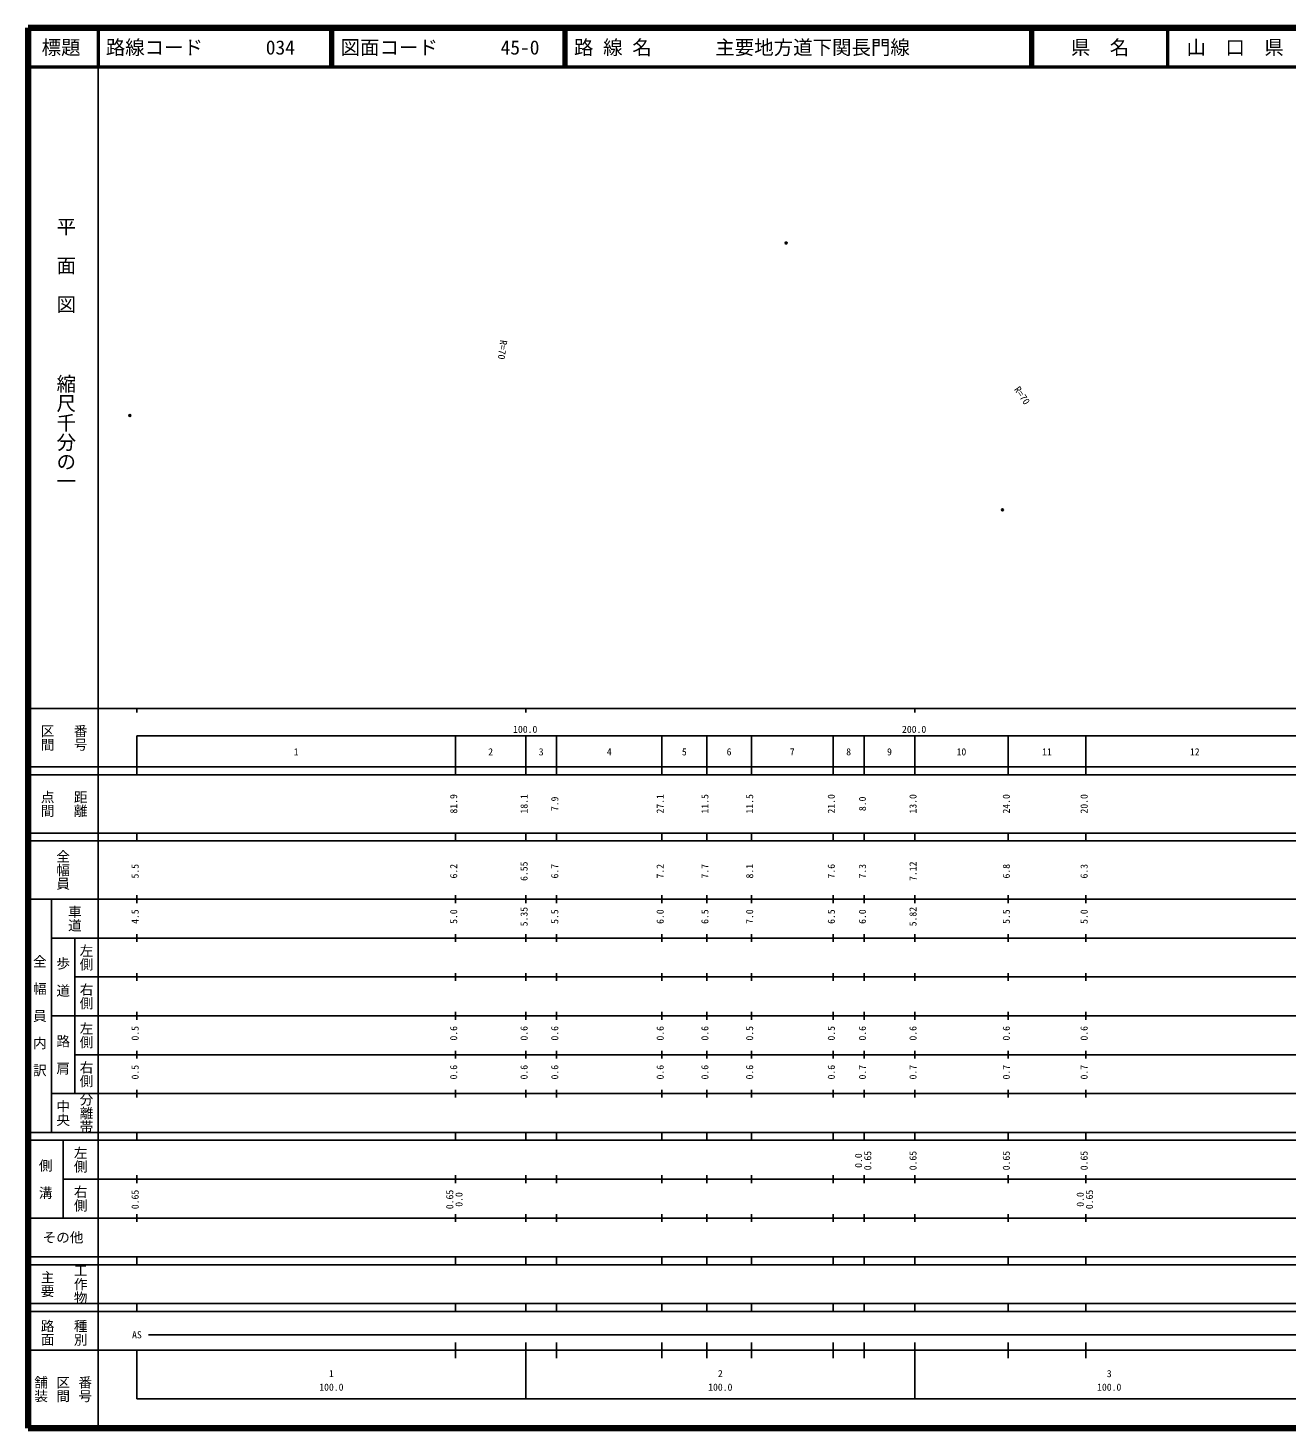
# Model space of a CAD drawing. Units: millimetres on the paper. Extents: x 40 to 680, y 20 to 380.
# Drawn here: x 40 to 363.7, y 20 to 380 of the extents above; entities that cross this region are included whole.
import ezdxf
from ezdxf.enums import TextEntityAlignment as Align

# ---------------------------------------------------------------- set-up
doc = ezdxf.new("R2010")
doc.units = ezdxf.units.MM
doc.header["$PDMODE"] = 32
doc.header["$PDSIZE"] = 0.5
doc.layers.add('M-OTRS', color=6, linetype='Continuous')
for name, color, linetype, lineweight in [('M-STR-HTXT', 7, 'Continuous', 13), ('M-TTL', 2, 'Continuous', 140), ('M-TTL-BAND', 7, 'Continuous', 25), ('M-TTL-LINE', 7, 'Continuous', 50), ('M-TTL-TXT', 7, 'Continuous', 50)]:
    doc.layers.add(name, color=color, linetype=linetype, lineweight=lineweight)
doc.styles.add('@ＭＳ ゴシック', font='')
doc.styles.add('ＭＳ ゴシック', font='')
doc.styles.get('@ＭＳ ゴシック').set_extended_font_data('@MS Gothic')
doc.styles.get('ＭＳ ゴシック').set_extended_font_data('MS Gothic')

msp = doc.modelspace()

# ---------------------------------------------------------------- linework, layer by layer
at = {"layer": 'M-OTRS'}
for p in [(234.922, 324.71), (66.18, 280.356), (290.55, 256.07)]:
    msp.add_point(p, dxfattribs=at)
at = {"layer": 'M-TTL'}
for p, q in [((40, 380), (40, 20)), ((680, 380), (40, 380)), ((40, 20), (680, 20))]:
    msp.add_line(p, q, dxfattribs=at)
at = {"layer": 'M-TTL-BAND'}
for p, q in [((58, 370), (58, 20)), ((40, 205), (579, 205)), ((68, 205), (68, 204)), ((168, 205), (168, 204)), ((268, 205), (268, 204)), ((68, 198), (579, 198)), ((68, 198), (68, 188)), ((149.9, 188), (149.9, 198)), ((168, 188), (168, 198)), ((175.9, 188), (175.9, 198)), ((203, 188), (203, 198)), ((214.5, 188), (214.5, 198)), ((226, 188), (226, 198)), ((247, 188), (247, 198)), ((255, 188), (255, 198)), ((268, 188), (268, 198)), ((292, 188), (292, 198)), ((312, 188), (312, 198)), ((40, 190), (579, 190)), ((40, 188), (579, 188)), ((40, 173), (579, 173)), ((68, 171), (68, 173)), ((149.9, 171), (149.9, 173)), ((168, 171), (168, 173)), ((175.9, 171), (175.9, 173)), ((203, 171), (203, 173)), ((214.5, 171), (214.5, 173)), ((226, 171), (226, 173)), ((247, 171), (247, 173)), ((255, 171), (255, 173)), ((268, 171), (268, 173)), ((292, 171), (292, 173)), ((312, 171), (312, 173)), ((40, 171), (579, 171)), ((40, 156), (579, 156)), ((46, 96), (46, 156)), ((68, 155), (68, 157)), ((149.9, 155), (149.9, 157)), ((168, 155), (168, 157)), ((175.9, 155), (175.9, 157)), ((203, 155), (203, 157)), ((214.5, 155), (214.5, 157)), ((226, 155), (226, 157)), ((247, 155), (247, 157)), ((255, 155), (255, 157)), ((268, 155), (268, 157)), ((292, 155), (292, 157)), ((312, 155), (312, 157)), ((46, 146), (579, 146)), ((52, 146), (52, 106)), ((68, 145), (68, 147)), ((149.9, 145), (149.9, 147)), ((168, 145), (168, 147)), ((175.9, 145), (175.9, 147)), ((203, 145), (203, 147)), ((214.5, 145), (214.5, 147)), ((226, 145), (226, 147)), ((247, 145), (247, 147)), ((255, 145), (255, 147)), ((268, 145), (268, 147)), ((292, 145), (292, 147)), ((312, 145), (312, 147)), ((68, 135), (68, 137)), ((149.9, 135), (149.9, 137)), ((168, 135), (168, 137)), ((175.9, 135), (175.9, 137)), ((203, 135), (203, 137)), ((214.5, 135), (214.5, 137)), ((226, 135), (226, 137)), ((247, 135), (247, 137)), ((255, 135), (255, 137)), ((268, 135), (268, 137)), ((292, 135), (292, 137)), ((312, 135), (312, 137)), ((52, 136), (579, 136)), ((46, 126), (579, 126)), ((68, 125), (68, 127)), ((149.9, 125), (149.9, 127)), ((168, 125), (168, 127)), ((175.9, 125), (175.9, 127)), ((203, 125), (203, 127)), ((214.5, 125), (214.5, 127)), ((226, 125), (226, 127)), ((247, 125), (247, 127)), ((255, 125), (255, 127)), ((268, 125), (268, 127)), ((292, 125), (292, 127)), ((312, 125), (312, 127)), ((52, 116), (579, 116)), ((68, 115), (68, 117)), ((149.9, 115), (149.9, 117)), ((168, 115), (168, 117)), ((175.9, 115), (175.9, 117)), ((203, 115), (203, 117)), ((214.5, 115), (214.5, 117)), ((226, 115), (226, 117)), ((247, 115), (247, 117)), ((255, 115), (255, 117)), ((268, 115), (268, 117)), ((292, 115), (292, 117)), ((312, 115), (312, 117)), ((46, 106), (579, 106)), ((68, 105), (68, 107)), ((149.9, 105), (149.9, 107)), ((168, 105), (168, 107)), ((175.9, 105), (175.9, 107)), ((203, 105), (203, 107)), ((214.5, 105), (214.5, 107)), ((226, 105), (226, 107)), ((247, 105), (247, 107)), ((255, 105), (255, 107)), ((268, 105), (268, 107)), ((292, 105), (292, 107)), ((312, 105), (312, 107)), ((40, 96), (579, 96)), ((40, 94), (579, 94)), ((49, 94), (49, 74)), ((68, 94), (68, 96)), ((149.9, 94), (149.9, 96)), ((168, 94), (168, 96)), ((175.9, 94), (175.9, 96)), ((203, 94), (203, 96)), ((214.5, 94), (214.5, 96)), ((226, 94), (226, 96)), ((247, 94), (247, 96)), ((255, 94), (255, 96)), ((268, 94), (268, 96)), ((292, 94), (292, 96)), ((312, 94), (312, 96)), ((49, 84), (579, 84)), ((68, 83), (68, 85)), ((149.9, 83), (149.9, 85)), ((168, 83), (168, 85)), ((175.9, 83), (175.9, 85)), ((203, 83), (203, 85)), ((214.5, 83), (214.5, 85)), ((226, 83), (226, 85)), ((247, 83), (247, 85)), ((255, 83), (255, 85)), ((268, 83), (268, 85)), ((292, 83), (292, 85)), ((312, 83), (312, 85)), ((40, 74), (579, 74)), ((68, 73), (68, 75)), ((149.9, 73), (149.9, 75)), ((168, 73), (168, 75)), ((175.9, 73), (175.9, 75)), ((203, 73), (203, 75)), ((214.5, 73), (214.5, 75)), ((226, 73), (226, 75)), ((247, 73), (247, 75)), ((255, 73), (255, 75)), ((268, 73), (268, 75)), ((292, 73), (292, 75)), ((312, 73), (312, 75)), ((40, 64), (579, 64)), ((40, 62), (579, 62)), ((68, 62), (68, 64)), ((149.9, 62), (149.9, 64)), ((168, 62), (168, 64)), ((175.9, 62), (175.9, 64)), ((203, 62), (203, 64)), ((214.5, 62), (214.5, 64)), ((226, 62), (226, 64)), ((247, 62), (247, 64)), ((255, 62), (255, 64)), ((268, 62), (268, 64)), ((292, 62), (292, 64)), ((312, 62), (312, 64)), ((40, 52), (579, 52)), ((68, 50), (68, 52)), ((149.9, 50), (149.9, 52)), ((168, 50), (168, 52)), ((175.9, 50), (175.9, 52)), ((203, 50), (203, 52)), ((214.5, 50), (214.5, 52)), ((226, 50), (226, 52)), ((247, 50), (247, 52)), ((255, 50), (255, 52)), ((268, 50), (268, 52)), ((292, 50), (292, 52)), ((312, 50), (312, 52)), ((40, 50), (579, 50)), ((71, 44), (565, 44)), ((40, 40), (579, 40)), ((68, 40), (68, 27.5)), ((149.9, 38), (149.9, 42)), ((168, 27.5), (168, 42)), ((175.9, 38), (175.9, 42)), ((203, 38), (203, 42)), ((214.5, 38), (214.5, 42)), ((226, 38), (226, 42)), ((247, 38), (247, 42)), ((255, 38), (255, 42)), ((268, 27.5), (268, 42)), ((292, 38), (292, 42)), ((312, 38), (312, 42)), ((68, 27.5), (579, 27.5))]:
    msp.add_line(p, q, dxfattribs=at)
at = {"layer": 'M-TTL-LINE'}
for p, q in [((58, 380), (58, 370)), ((117.75, 380), (117.75, 370)), ((118.25, 380), (118.25, 370)), ((177.75, 380), (177.75, 370)), ((178.25, 380), (178.25, 370)), ((297.75, 380), (297.75, 370)), ((298.25, 380), (298.25, 370)), ((333, 380), (333, 370)), ((40, 370), (680, 370))]:
    msp.add_line(p, q, dxfattribs=at)

# ---------------------------------------------------------------- texts
at = {"layer": 'M-STR-HTXT', "style": 'ＭＳ ゴシック'}
for rotation, p in [(262.56, (160.24, 294.977)), (304.185, (295.79, 282.612))]:
    msp.add_text('R=70', height=1.833, rotation=rotation, dxfattribs=at).set_placement(p, align=Align.BOTTOM_RIGHT)
at = {"layer": 'M-TTL-BAND', "style": '@ＭＳ ゴシック'}
for s, p in [('平  面  図', (49.777, 306.475)), ('縮尺千分の一', (49.777, 261.03))]:
    msp.add_text(s, height=3.666, rotation=270, dxfattribs=at).set_placement(p, align=Align.MIDDLE_RIGHT)
for s, p in [('区間', (45, 197.5)), ('番号', (53.5, 197.5)), ('点間', (45, 180.5)), ('距離', (53.5, 180.5)), ('全幅員', (49, 163.5)), ('車道', (52, 151)), ('左側', (55, 141)), ('全\u3000幅\u3000員\u3000内\u3000訳', (43, 126)), ('歩\u3000道', (49, 136)), ('右側', (55, 131)), ('左側', (55, 121)), ('路\u3000肩', (49, 116)), ('右側', (55, 111)), ('分離帯', (55, 101)), ('中央', (49, 101)), ('左側', (53.5, 89)), ('側\u3000溝', (44.5, 84)), ('右側', (53.5, 79)), ('工作物', (53.5, 57)), ('主要', (45, 57)), ('路面', (45, 44.5)), ('種別', (53.5, 44.5)), ('舗装', (43.333, 30)), ('区間', (49, 30)), ('番号', (54.667, 30))]:
    msp.add_text(s, height=2.566, rotation=270, dxfattribs=at).set_placement(p, align=Align.MIDDLE_CENTER)
at = {"layer": 'M-TTL-BAND', "style": 'ＭＳ ゴシック'}
for s, p in [('100.0', (167.844, 198.195)), ('200.0', (267.844, 198.195)), ('1', (108.95, 192.405)), ('2', (158.95, 192.405)), ('3', (171.95, 192.405)), ('4', (189.45, 192.405)), ('5', (208.75, 192.405)), ('6', (220.25, 192.405)), ('7', (236.5, 192.405)), ('8', (251, 192.405)), ('9', (261.5, 192.405)), ('10', (280, 192.405)), ('11', (302, 192.405)), ('12', (340, 192.405)), ('AS', (68, 42.5)), ('1', (118, 32.523)), ('2', (218, 32.523)), ('3', (318, 32.523)), ('100.0', (118, 29.033)), ('100.0', (218, 29.033)), ('100.0', (318, 29.033))]:
    msp.add_text(s, height=1.833, dxfattribs=at).set_placement(p, align=Align.BOTTOM_CENTER)
for s, p in [('81.9', (150.9, 180.5)), ('18.1', (169, 180.5)), ('7.9', (176.9, 180.5)), ('27.1', (204, 180.5)), ('11.5', (215.5, 180.5)), ('11.5', (227, 180.5)), ('21.0', (248, 180.5)), ('8.0', (256, 180.5)), ('13.0', (269, 180.5)), ('24.0', (293, 180.5)), ('20.0', (313, 180.5)), ('5.5', (69, 163.174)), ('6.2', (150.9, 163.174)), ('6.55', (169, 163.174)), ('6.7', (176.9, 163.174)), ('7.2', (204, 163.174)), ('7.7', (215.5, 163.174)), ('8.1', (227, 163.174)), ('7.6', (248, 163.174)), ('7.3', (256, 163.174)), ('7.12', (269, 163.174)), ('6.8', (293, 163.174)), ('6.3', (313, 163.174)), ('4.5', (69, 151.5)), ('5.0', (150.9, 151.5)), ('5.35', (169, 151.5)), ('5.5', (176.9, 151.5)), ('6.0', (204, 151.5)), ('6.5', (215.5, 151.5)), ('7.0', (227, 151.5)), ('6.5', (248, 151.5)), ('6.0', (256, 151.5)), ('5.82', (269, 151.5)), ('5.5', (293, 151.5)), ('5.0', (313, 151.5)), ('0.5', (69, 121.5)), ('0.6', (150.9, 121.5)), ('0.6', (169, 121.5)), ('0.6', (176.9, 121.5)), ('0.6', (204, 121.5)), ('0.6', (215.5, 121.5)), ('0.5', (227, 121.5)), ('0.5', (248, 121.5)), ('0.6', (256, 121.5)), ('0.6', (269, 121.5)), ('0.6', (293, 121.5)), ('0.6', (313, 121.5)), ('0.5', (69, 111.5)), ('0.6', (150.9, 111.5)), ('0.6', (169, 111.5)), ('0.6', (176.9, 111.5)), ('0.6', (204, 111.5)), ('0.6', (215.5, 111.5)), ('0.6', (227, 111.5)), ('0.6', (248, 111.5)), ('0.7', (256, 111.5)), ('0.7', (269, 111.5)), ('0.7', (293, 111.5)), ('0.7', (313, 111.5)), ('0.0', (255, 88.764)), ('0.65', (257.37, 88.764)), ('0.65', (269, 88.764)), ('0.65', (293, 88.764)), ('0.65', (313, 88.764)), ('0.65', (69, 78.764)), ('0.65', (149.9, 78.764)), ('0.0', (152.27, 78.764)), ('0.0', (312, 78.764)), ('0.65', (314.37, 78.764))]:
    msp.add_text(s, height=1.833, rotation=90, dxfattribs=at).set_placement(p, align=Align.BOTTOM_CENTER)
msp.add_text('その他', height=2.566, dxfattribs=at).set_placement((49, 69), align=Align.MIDDLE_CENTER)
at = {"layer": 'M-TTL-TXT', "style": 'ＭＳ ゴシック'}
for s, p in [('標題', (48.5, 375)), ('県\u3000名', (315.625, 375)), ('山\u3000口\u3000県', (350.375, 375))]:
    msp.add_text(s, height=3.666, dxfattribs=at).set_placement(p, align=Align.MIDDLE_CENTER)
for s, p in [('路線コード', (60, 375)), ('034', (101.142, 375)), ('図面コード', (120.38, 375)), ('45-0', (161.521, 375)), ('路 線 名', (180.38, 375)), ('主要地方道下関長門線', (216.734, 375))]:
    msp.add_text(s, height=3.666, dxfattribs=at).set_placement(p, align=Align.MIDDLE_LEFT)

doc.saveas('drawing.dxf')
